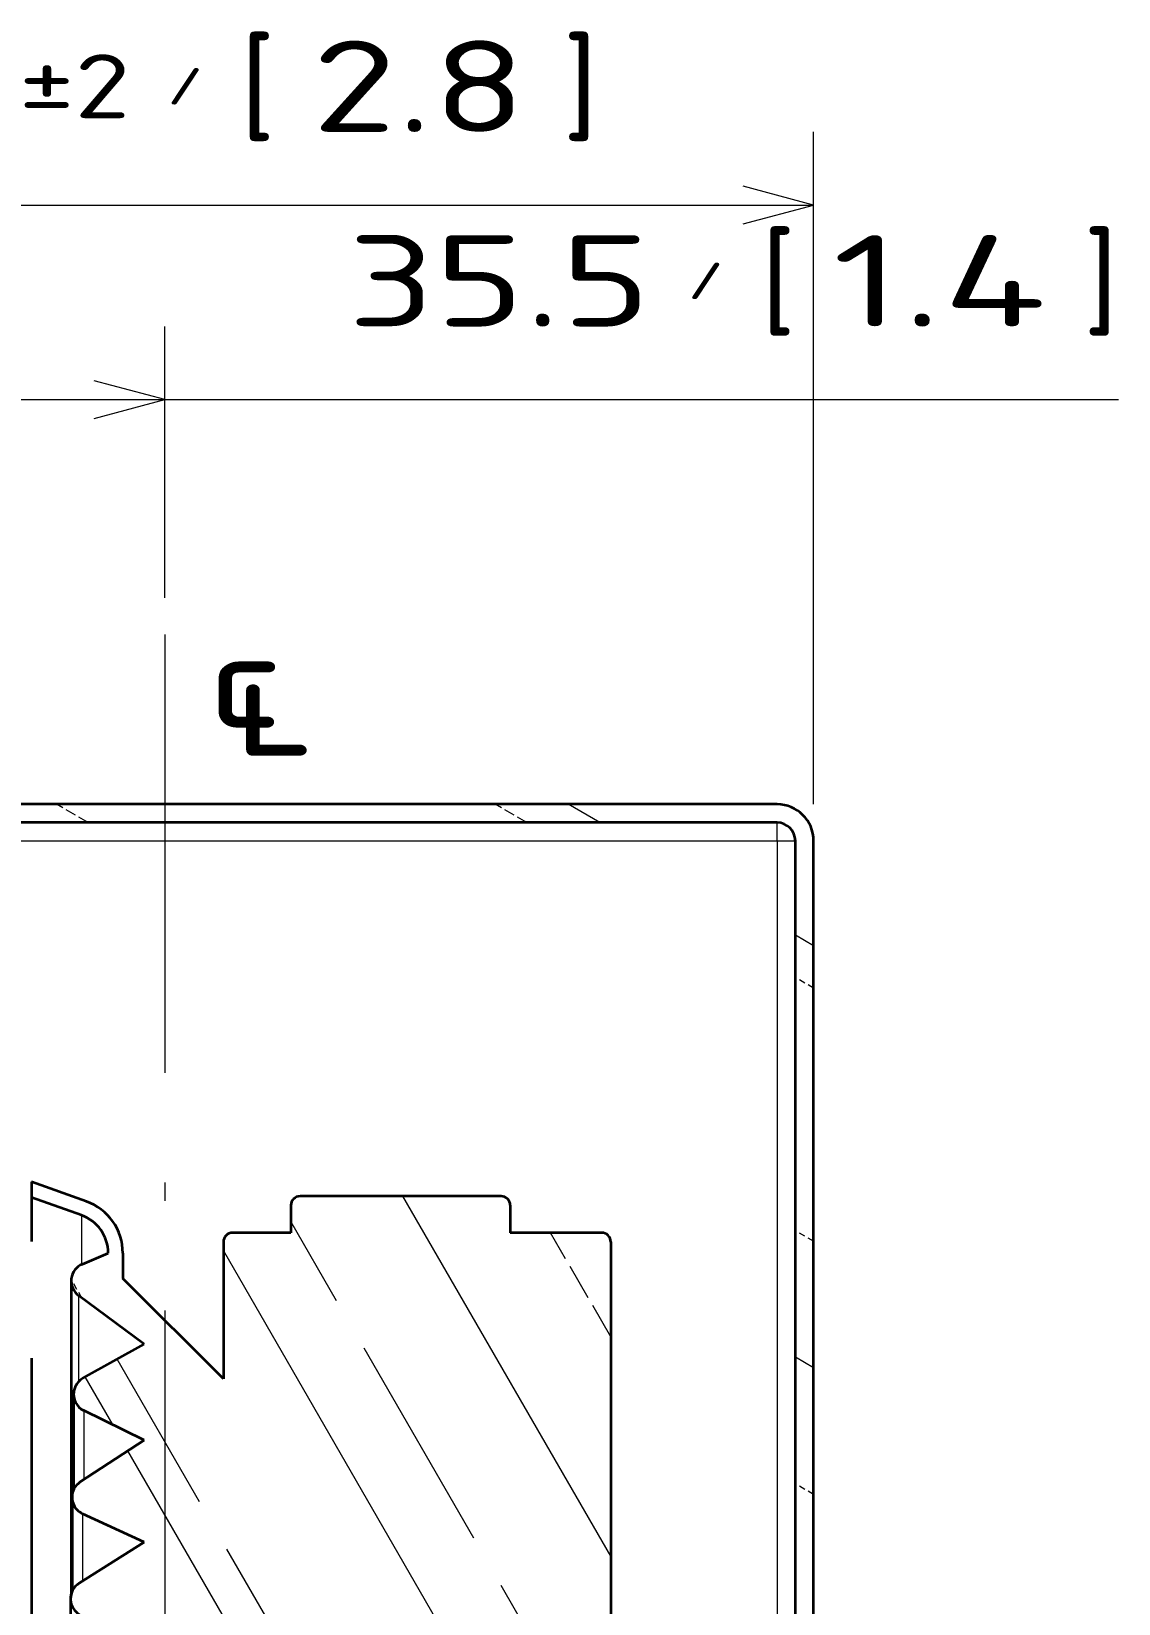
# Model space of a CAD drawing. Extents: x 23 to 587, y 4 to 413.
# Drawn here: x 187.02 to 216.77, y 148.64 to 191.67 of the extents above; entities that cross this region are included whole.
import ezdxf
from ezdxf.enums import TextEntityAlignment as Align

# ---------------------------------------------------------------- set-up
doc = ezdxf.new("R2010")
doc.units = 0
doc.linetypes.add('DASHDOT', pattern=[18.5, 12, -3, 0.5, -3])
doc.linetypes.add('DASHED', pattern=[15, 12, -3])
doc.layers.get('0').update_dxf_attribs({"lineweight": 13})
doc.styles.add('GDT', font='gdt.shx')
doc.styles.get("Standard").update_dxf_attribs({"font": 'isocp.shx'})
doc.dimstyles.get("Standard").update_dxf_attribs({"dimtxt": 2.5, "dimasz": 2.5, "dimexe": 1.25, "dimexo": 0.625, "dimtad": 1, "dimtxsty": 'Standard', "dimcen": 2.5, "dimadec": 0, "dimazin": 0, "dimtfac": 1, "dimtmove": 0, "dimatfit": 0, "dimfxl": 0, "dimarcsym": 0})

# ---------------------------------------------------------------- blocks, each defined once
blk = doc.blocks.new('*D510')
at = {"color": 7, "lineweight": 13, "ltscale": 0.185663}
for p, q in [((172.925, 176.169), (172.925, 183.595)), ((190.675, 176.169), (190.675, 183.595))]:
    blk.add_line(p, q, dxfattribs=at)
at = {"color": 7, "lineweight": 13}
blk.add_line((172.925, 181.595), (216.768, 181.595), dxfattribs=at)
for points in [[(174.856, 182.113), (172.925, 181.595), (174.856, 181.077)], [(188.743, 181.077), (190.675, 181.595), (188.743, 182.113)]]:
    blk.add_lwpolyline(points, dxfattribs=at)
for s, height, width, p, p2 in [('[', 2.5, 1.552527, (206.972, 183.595), (207.942, 183.595)), (']', 2.5, 1.552527, (215.797, 183.595), (216.768, 183.595)), ('35.5', 2.5, 1.44843, (195.675, 183.595), (203.972, 183.595)), ('1.4', 2.5, 1.615186, (208.942, 183.595), (214.797, 183.595)), ('/', 1, 1.818182, (204.972, 184.345), (205.972, 184.345))]:
    blk.add_text(s, height=height, dxfattribs=dict(at, width=width)).set_placement(p, p2, align=Align.FIT)
blk = doc.blocks.new('*D511')
at = {"color": 7, "lineweight": 13, "ltscale": 0.318816}
blk.add_line((172.925, 176.169), (172.925, 188.921), dxfattribs=at)
at = {"color": 7, "lineweight": 13, "ltscale": 0.460066}
blk.add_line((208.425, 170.519), (208.425, 188.921), dxfattribs=at)
at = {"color": 7, "lineweight": 13}
blk.add_line((172.925, 186.921), (208.425, 186.921), dxfattribs=at)
for points in [[(174.856, 187.439), (172.925, 186.921), (174.856, 186.404)], [(206.493, 186.404), (208.425, 186.921), (206.493, 187.439)]]:
    blk.add_lwpolyline(points, dxfattribs=at)
for s, height, width, p, p2 in [('[', 2.5, 1.552521, (192.73, 188.921), (193.7, 188.921)), (']', 2.5, 1.552521, (201.555, 188.921), (202.526, 188.921)), ('71', 2.5, 1.670369, (180.794, 188.921), (185.179, 188.921)), ('%%p2', 1.75, 1.330976, (186.679, 189.296), (189.73, 189.296)), ('2.8', 2.5, 1.51098, (194.7, 188.921), (200.555, 188.921)), ('/', 1, 1.818182, (190.73, 189.671), (191.73, 189.671))]:
    blk.add_text(s, height=height, dxfattribs=dict(at, width=width)).set_placement(p, p2, align=Align.FIT)
blk = doc.blocks.new('BLOCK6960')
at = {"color": 7, "lineweight": 13, "style": 'GDT'}
blk.add_text('q', height=6, dxfattribs=at).set_placement((36.293, 63.268), (40.693, 63.268), align=Align.FIT)
blk = doc.blocks.new('BLOCK7007')
at = {"color": 7, "lineweight": 35}
for p, q in [((67.5, 60), (1.5, 60)), ((67.5, 59), (1.5, 59)), ((68.5, -58), (68.5, 58)), ((69.5, -58), (69.5, 58)), ((58.4, 36.05), (58.4, 3.545)), ((26.7, 29.678), (26.7, 9.189))]:
    blk.add_line(p, q, dxfattribs=at)
at = {"color": 7, "lineweight": 13, "ltscale": 0.025}
for q in [(67.5, 59), (68.5, 58)]:
    blk.add_line((67.5, 58), q, dxfattribs=at)
at = {"color": 7, "lineweight": 13}
for p, q in [((13, 58), (67.5, 58)), ((67.5, 58), (67.5, 9.782))]:
    blk.add_line(p, q, dxfattribs=at)
at = {"color": 7, "lineweight": 35, "ltscale": 0.021237}
blk.add_line((26.7, 39.336), (26.7, 38.486), dxfattribs=at)
at = {"color": 7, "lineweight": 35, "ltscale": 0.079879}
blk.add_line((29.709, 38.261), (26.7, 39.336), dxfattribs=at)
at = {"color": 7, "lineweight": 35, "ltscale": 0.072736}
blk.add_line((29.44, 37.508), (26.7, 38.486), dxfattribs=at)
at = {"color": 7, "lineweight": 35, "ltscale": 0.060436}
blk.add_line((26.7, 38.486), (26.7, 36.069), dxfattribs=at)
at = {"color": 7, "lineweight": 35, "ltscale": 0.0375}
for p, q in [((40.9, 38.05), (40.9, 36.55)), ((52.9, 38.05), (52.9, 36.55))]:
    blk.add_line(p, q, dxfattribs=at)
at = {"color": 7, "lineweight": 35, "ltscale": 0.275}
blk.add_line((52.4, 38.55), (41.4, 38.55), dxfattribs=at)
at = {"color": 7, "lineweight": 13, "ltscale": 0.067391}
blk.add_line((29.44, 37.508), (29.44, 34.812), dxfattribs=at)
at = {"color": 7, "lineweight": 35, "ltscale": 0.08}
blk.add_line((40.9, 36.55), (37.7, 36.55), dxfattribs=at)
at = {"color": 7, "lineweight": 35, "ltscale": 0.125}
blk.add_line((57.9, 36.55), (52.9, 36.55), dxfattribs=at)
at = {"color": 7, "lineweight": 35, "ltscale": 0.038226}
blk.add_line((29.489, 34.834), (30.9, 35.422), dxfattribs=at)
at = {"color": 7, "lineweight": 35, "ltscale": 0.000333596}
blk.add_line((30.9, 35.436), (30.9, 35.422), dxfattribs=at)
at = {"color": 7, "lineweight": 35, "ltscale": 0.034646}
blk.add_line((31.7, 35.436), (31.7, 34.05), dxfattribs=at)
at = {"color": 7, "lineweight": 35, "ltscale": 0.1875}
blk.add_line((37.2, 36.05), (37.2, 28.55), dxfattribs=at)
at = {"color": 7, "lineweight": 35, "ltscale": 0.194454}
blk.add_line((37.2, 28.55), (31.7, 34.05), dxfattribs=at)
at = {"color": 7, "lineweight": 35, "ltscale": 0.111413}
blk.add_line((32.862, 30.457), (29.279, 33.107), dxfattribs=at)
at = {"color": 7, "lineweight": 13, "ltscale": 0.117852}
blk.add_line((29.279, 33.107), (29.279, 28.393), dxfattribs=at)
at = {"color": 7, "lineweight": 35, "ltscale": 0.095878}
blk.add_line((29.517, 28.579), (32.862, 30.457), dxfattribs=at)
at = {"color": 7, "lineweight": 35, "ltscale": 0.091892}
blk.add_line((32.862, 25.185), (29.565, 26.81), dxfattribs=at)
at = {"color": 7, "lineweight": 13, "ltscale": 0.094408}
blk.add_line((29.565, 26.81), (29.565, 23.034), dxfattribs=at)
at = {"color": 7, "lineweight": 35, "ltscale": 0.104117}
blk.add_line((29.374, 22.909), (32.862, 25.185), dxfattribs=at)
at = {"color": 7, "lineweight": 35, "ltscale": 0.127877}
blk.add_line((28.921, 22.023), (28.921, 16.908), dxfattribs=at)
at = {"color": 7, "lineweight": 35, "ltscale": 0.092567}
blk.add_line((32.862, 19.61), (29.501, 21.164), dxfattribs=at)
at = {"color": 7, "lineweight": 13, "ltscale": 0.091956}
blk.add_line((29.501, 21.164), (29.501, 17.486), dxfattribs=at)
at = {"color": 7, "lineweight": 35, "ltscale": 0.105272}
blk.add_line((29.303, 17.36), (32.862, 19.61), dxfattribs=at)
at = {"color": 7, "lineweight": 35}
for centre, radius, start, end in [((67.5, 58), 2, 0, 90), ((67.5, 58), 1, 0, 90), ((67.002, 51.268), 58.266, 189.52363, 226.45559), ((28.7, 35.436), 3, 0.00004, 70.34612), ((41.4, 38.05), 0.5, 90, 180.00001), ((52.4, 38.05), 0.5, 360, 90.00001), ((28.7, 35.436), 2.2, 0.00006, 70.34611), ((37.7, 36.05), 0.5, 90, 180.00001), ((57.9, 36.05), 0.5, 360, 90.00001), ((29.874, 33.911), 1, 112.63804, 173.0691), ((29.874, 33.911), 1, 173.06912, 233.50804), ((30.007, 27.707), 1, 119.30769, 169.08786), ((30.007, 27.707), 1, 169.08808, 243.75968), ((29.921, 22.072), 1, 153.64217, 245.18366), ((29.921, 22.072), 1, 123.13187, 153.64127), ((29.837, 16.514), 1, 122.30639, 152.10531), ((29.837, 16.514), 1, 152.10611, 241.51517)]:
    blk.add_arc(centre, radius, start, end, dxfattribs=at)
for points, knots in [([(28.881, 34.032), (28.875, 33.984), (28.873, 33.916), (28.874, 33.812), (28.874, 33.708), (28.874, 33.562), (28.874, 33.373), (28.874, 33.144), (28.874, 32.873), (28.874, 32.562), (28.874, 32.21), (28.874, 31.819), (28.874, 31.388), (28.874, 30.918), (28.874, 30.41), (28.874, 29.864), (28.874, 29.281), (28.874, 28.662), (28.874, 28.008), (28.874, 27.318), (28.874, 26.595), (28.874, 25.839), (28.874, 25.051), (28.874, 24.232), (28.874, 23.383), (28.874, 22.505), (28.874, 21.6), (28.874, 20.667), (28.874, 19.709), (28.874, 18.726), (28.874, 17.721), (28.874, 17.043), (28.874, 16.7)], [0, 0, 0, 0, 0.144136, 0.20475, 0.309668, 0.456407, 0.644669, 0.874289, 1.144985, 1.456419, 1.808206, 2.199909, 2.631041, 3.101069, 3.60941, 4.155431, 4.738456, 5.357763, 6.012581, 6.702099, 7.425462, 8.181772, 8.970091, 9.78944, 10.638804, 11.517128, 12.423322, 13.356264, 14.314794, 15.297724, 16.303834, 17.331877, 17.331877, 17.331877, 17.331877]), ([(29.025, 27.897), (29.012, 27.829), (29.006, 27.743), (29.007, 27.63), (29.007, 27.546), (29.007, 27.43), (29.007, 27.28), (29.007, 27.098), (29.007, 26.884), (29.007, 26.637), (29.007, 26.357), (29.007, 26.046), (29.007, 25.704), (29.007, 25.331), (29.007, 24.927), (29.007, 24.494), (29.007, 24.03), (29.007, 23.538), (29.007, 23.018), (29.007, 22.662), (29.007, 22.479)], [0, 0, 0, 0, 0.207607, 0.256457, 0.33999, 0.456836, 0.60616, 0.788332, 1.003126, 1.250285, 1.529613, 1.840664, 2.183067, 2.55641, 2.960241, 3.394075, 3.857389, 4.349623, 4.870185, 5.418447, 5.418447, 5.418447, 5.418447]), ([(28.953, 16.982), (28.848, 16.784), (28.833, 16.378), (28.839, 15.719), (28.836, 14.89), (28.837, 13.749), (28.837, 12.322), (28.837, 11.279), (28.837, 10.714)], [0, 0, 0, 0, 0.668635, 1.159565, 1.99823, 3.147839, 4.584476, 6.278252, 6.278252, 6.278252, 6.278252])]:
    blk.add_open_spline(points, degree=3, knots=knots, dxfattribs=at)
blk = doc.blocks.new('BLOCK7049')
at = {"color": 7, "lineweight": 13}
for p, q in [((58.4, 18.848), (47.025, 38.55)), ((56.026, 2.961), (37.2, 35.568)), ((58.4, -21.152), (31.98, 24.61))]:
    blk.add_line(p, q, dxfattribs=at)
at = {"color": 7, "linetype": 'DASHED', "lineweight": 13}
for p, q in [((58.4, 6.848), (40.9, 37.159)), ((58.4, -17.152), (31.39, 29.631))]:
    blk.add_line(p, q, dxfattribs=at)
at = {"color": 7, "linetype": 'DASHED', "lineweight": 13, "ltscale": 0.164596}
blk.add_line((58.4, 30.848), (55.108, 36.55), dxfattribs=at)
at = {"color": 7, "linetype": 'DASHED', "lineweight": 13, "ltscale": 0.029198}
blk.add_line((29.461, 32.973), (28.877, 33.984), dxfattribs=at)
at = {"color": 7, "lineweight": 13, "ltscale": 0.075906}
blk.add_line((31.164, 26.022), (29.646, 28.652), dxfattribs=at)
blk = doc.blocks.new('BLOCK7050')
at = {"color": 7, "linetype": 'DASHED', "lineweight": 13, "ltscale": 0.05}
for p, q in [((29.809, 59), (28.077, 60)), ((53.809, 59), (52.077, 60))]:
    blk.add_line(p, q, dxfattribs=at)
at = {"color": 7, "lineweight": 13, "ltscale": 0.05}
blk.add_line((57.809, 59), (56.077, 60), dxfattribs=at)
at = {"color": 7, "lineweight": 13, "ltscale": 0.028868}
for p, q in [((69.5, 52.25), (68.5, 52.828)), ((69.5, 29.156), (68.5, 29.734))]:
    blk.add_line(p, q, dxfattribs=at)
at = {"color": 7, "linetype": 'DASHED', "lineweight": 13, "ltscale": 0.028868}
for p, q in [((69.5, 49.941), (68.5, 50.518)), ((69.5, 36.084), (68.5, 36.662)), ((69.5, 22.228), (68.5, 22.805))]:
    blk.add_line(p, q, dxfattribs=at)

msp = doc.modelspace()

# ---------------------------------------------------------------- linework, layer by layer
at = {"color": 7, "linetype": 'DASHDOT', "lineweight": 13}
msp.add_line((190.6746, 175.1685), (190.6746, 103.2733), dxfattribs=at)

# ---------------------------------------------------------------- block references
at = {"lineweight": 0, "xscale": 0.5, "yscale": 0.5, "zscale": 0.5}
for name in ['BLOCK7007', 'BLOCK6960', 'BLOCK7050', 'BLOCK7049']:
    msp.add_blockref(name, (173.6746, 140.5185), dxfattribs=at)

# ---------------------------------------------------------------- dimensions: what is measured, and where the dimension line sits
at = {"color": 0, "lineweight": 0}
dim = msp.add_linear_dim(base=(172.9246, 186.9212), p1=(208.4246, 169.5185), p2=(172.9246, 175.1685), angle=179.99905, text='<>{}{%%p2}', dimstyle='Standard', override={"dimlfac": 2, "dimtol": 0, "dimlim": 0, "dimtp": 2, "dimtm": 2}, dxfattribs=at)
dim.commit()
dim.dimension.update_dxf_attribs({"geometry": '*D511', "text_midpoint": (191.6597, 186.9212), "dimtype": 160})
dim = msp.add_linear_dim(base=(190.6746, 181.5951), p1=(172.9246, 175.1685), p2=(190.6746, 175.1685), angle=0, dimstyle='Standard', override={"dimlfac": 2}, dxfattribs=at)
dim.commit()
dim.dimension.update_dxf_attribs({"geometry": '*D510', "text_midpoint": (206.2211, 181.5951), "dimtype": 161})

doc.saveas('drawing.dxf')
